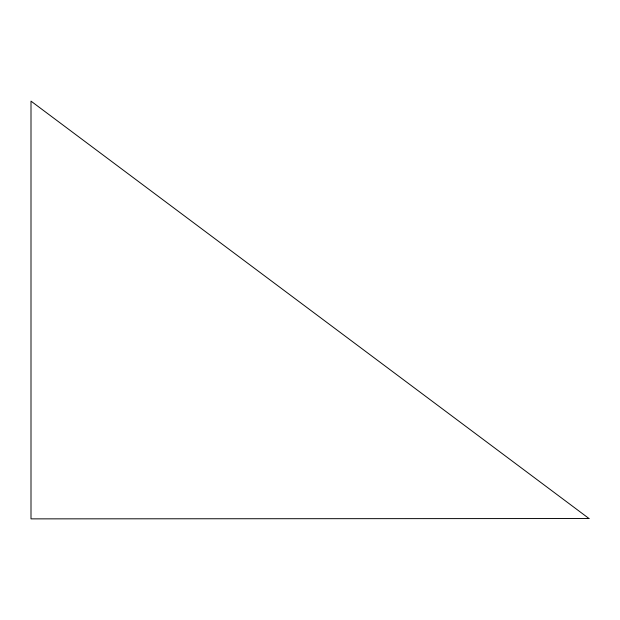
<?xml version="1.0" encoding="UTF-8"?>
<svg xmlns="http://www.w3.org/2000/svg" width="620" height="620" viewBox="0 0 620 620"><rect width="100%" height="100%" fill="white"/><g stroke="black" fill="none" stroke-linecap="round" stroke-linejoin="round"><path stroke-width="0.93" d="M589 518.514L31 518.87L31 101.13L589 518.514"/></g></svg>
